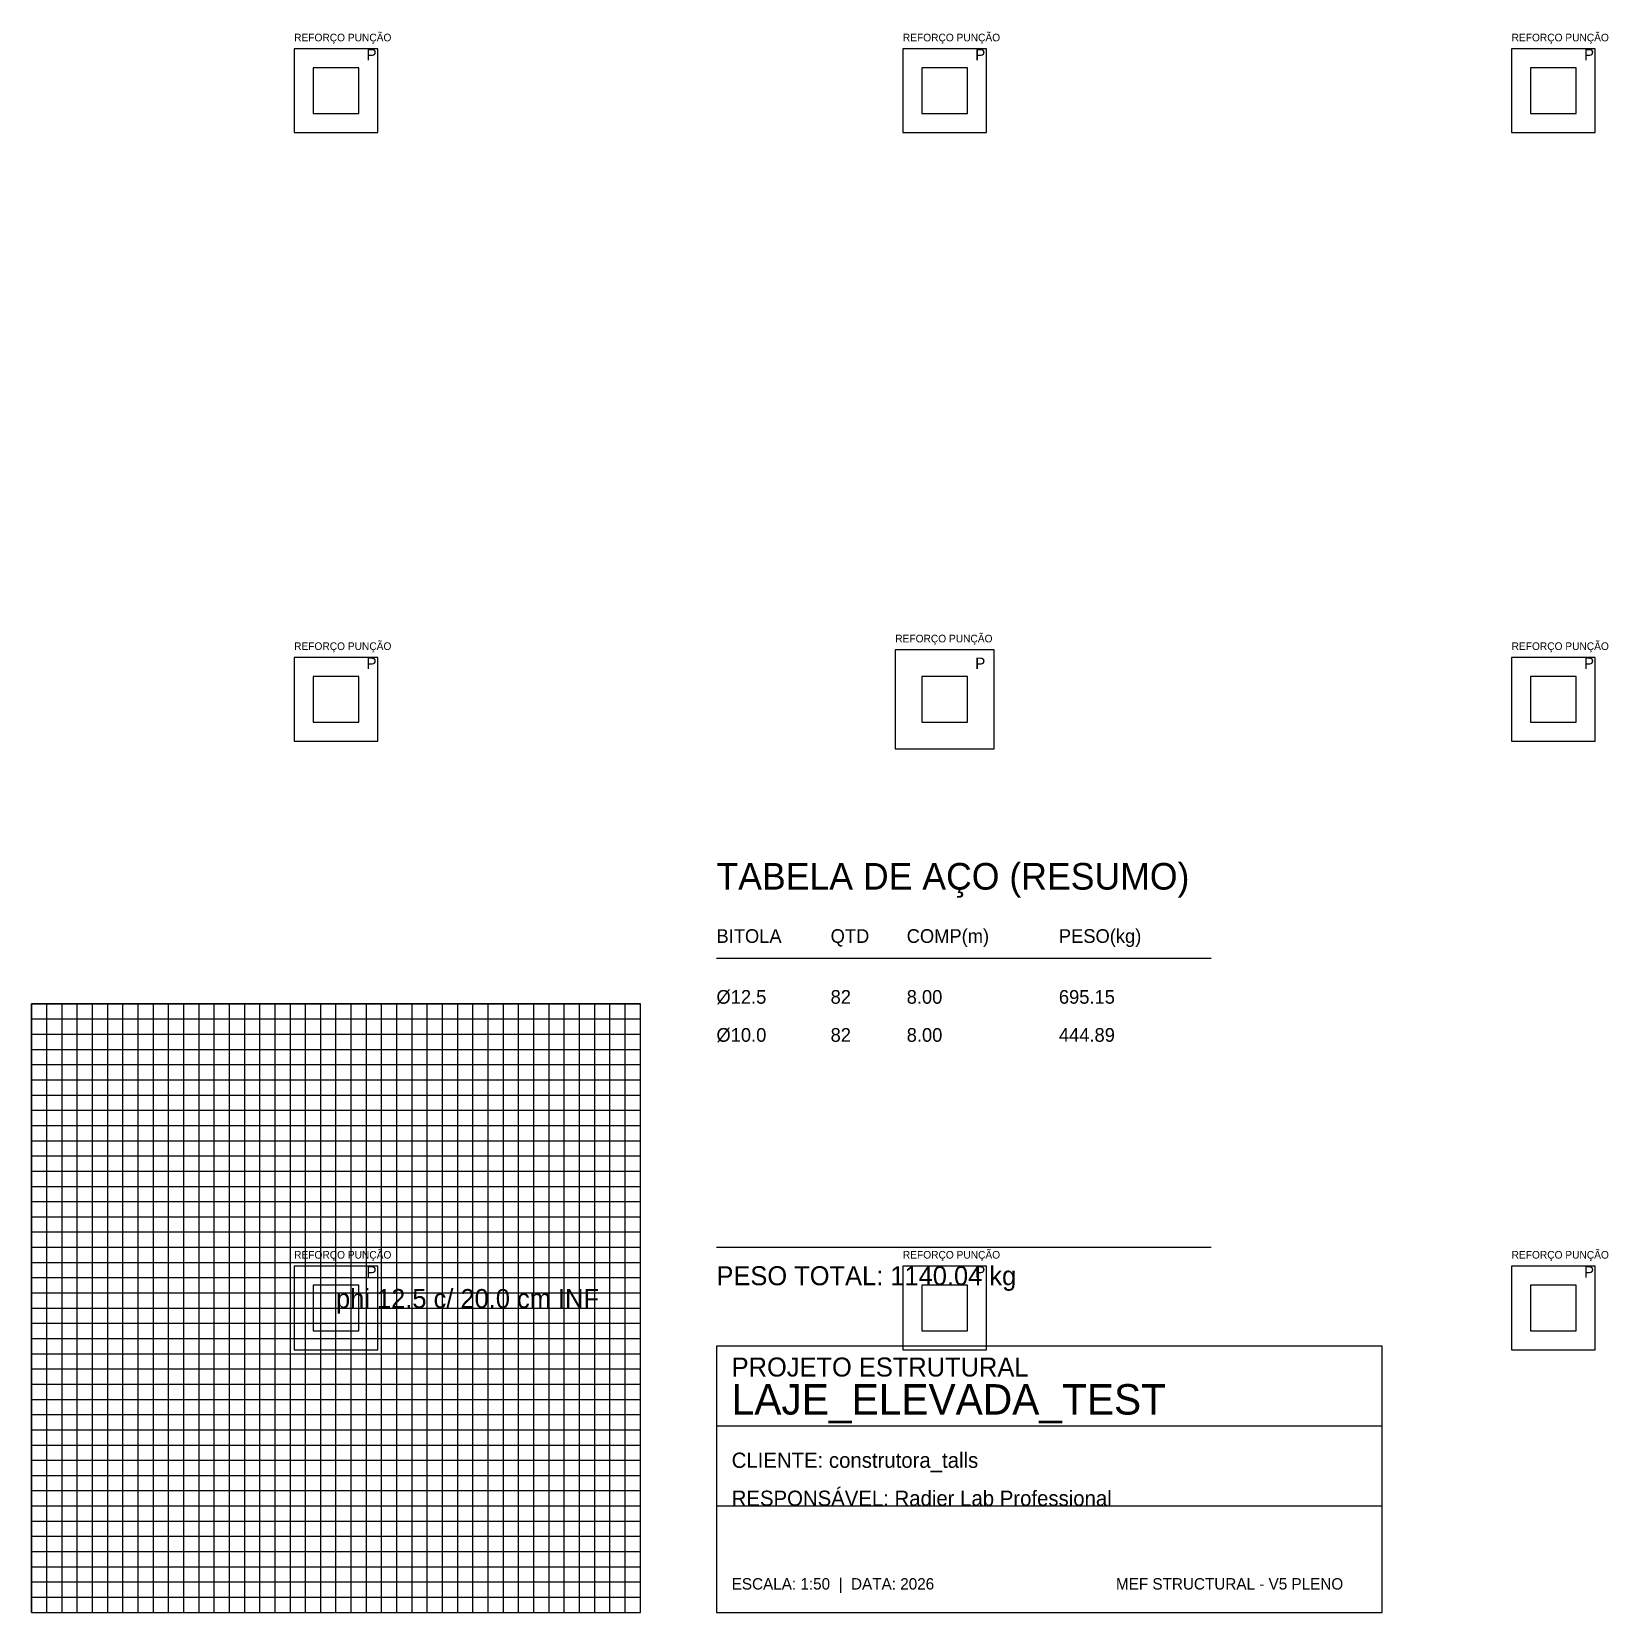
# Model space of a CAD drawing. Header units: metres. Extents: x 0 to 20.7, y 0 to 20.8.
import ezdxf

# ---------------------------------------------------------------- set-up
doc = ezdxf.new("R2010")
doc.units = ezdxf.units.M
for name, color, linetype in [('ARM_INF', 1, 'Continuous'), ('ARM_PUNCAO', 6, 'Continuous'), ('GEOMETRIA', 7, 'Continuous'), ('PILOTIS', 3, 'Continuous'), ('TEXTO', 2, 'Continuous')]:
    doc.layers.add(name, color=color, linetype=linetype)

msp = doc.modelspace()

# ---------------------------------------------------------------- linework, layer by layer
at = {"layer": 'ARM_INF'}
for p, q in [((0, 8), (8, 8)), ((0, 0), (0, 8)), ((0.2, 0), (0.2, 8)), ((0.4, 0), (0.4, 8)), ((0.6, 0), (0.6, 8)), ((0.8, 0), (0.8, 8)), ((1, 0), (1, 8)), ((1.2, 0), (1.2, 8)), ((1.4, 0), (1.4, 8)), ((1.6, 0), (1.6, 8)), ((1.8, 0), (1.8, 8)), ((2, 0), (2, 8)), ((2.2, 0), (2.2, 8)), ((2.4, 0), (2.4, 8)), ((2.6, 0), (2.6, 8)), ((2.8, 0), (2.8, 8)), ((3, 0), (3, 8)), ((3.2, 0), (3.2, 8)), ((3.4, 0), (3.4, 8)), ((3.6, 0), (3.6, 8)), ((3.8, 0), (3.8, 8)), ((4, 0), (4, 8)), ((4.2, 0), (4.2, 8)), ((4.4, 0), (4.4, 8)), ((4.6, 0), (4.6, 8)), ((4.8, 0), (4.8, 8)), ((5, 0), (5, 8)), ((5.2, 0), (5.2, 8)), ((5.4, 0), (5.4, 8)), ((5.6, 0), (5.6, 8)), ((5.8, 0), (5.8, 8)), ((6, 0), (6, 8)), ((6.2, 0), (6.2, 8)), ((6.4, 0), (6.4, 8)), ((6.6, 0), (6.6, 8)), ((6.8, 0), (6.8, 8)), ((7, 0), (7, 8)), ((7.2, 0), (7.2, 8)), ((7.4, 0), (7.4, 8)), ((7.6, 0), (7.6, 8)), ((7.8, 0), (7.8, 8)), ((8, 0), (8, 8)), ((0, 7.8), (8, 7.8)), ((0, 7.6), (8, 7.6)), ((0, 7.4), (8, 7.4)), ((0, 7.2), (8, 7.2)), ((0, 7), (8, 7)), ((0, 6.8), (8, 6.8)), ((0, 6.6), (8, 6.6)), ((0, 6.4), (8, 6.4)), ((0, 6.2), (8, 6.2)), ((0, 6), (8, 6)), ((0, 5.8), (8, 5.8)), ((0, 5.6), (8, 5.6)), ((0, 5.4), (8, 5.4)), ((0, 5.2), (8, 5.2)), ((0, 5), (8, 5)), ((0, 4.8), (8, 4.8)), ((0, 4.6), (8, 4.6)), ((0, 4.4), (8, 4.4)), ((0, 4.2), (8, 4.2)), ((0, 4), (8, 4)), ((0, 3.8), (8, 3.8)), ((0, 3.6), (8, 3.6)), ((0, 3.4), (8, 3.4)), ((0, 3.2), (8, 3.2)), ((0, 3), (8, 3)), ((0, 2.8), (8, 2.8)), ((0, 2.6), (8, 2.6)), ((0, 2.4), (8, 2.4)), ((0, 2.2), (8, 2.2)), ((0, 2), (8, 2)), ((0, 1.8), (8, 1.8)), ((0, 1.6), (8, 1.6)), ((0, 1.4), (8, 1.4)), ((0, 1.2), (8, 1.2)), ((0, 1), (8, 1)), ((0, 0.8), (8, 0.8)), ((0, 0.6), (8, 0.6)), ((0, 0.4), (8, 0.4)), ((0, 0.2), (8, 0.2)), ((0, 0), (8, 0))]:
    msp.add_line(p, q, dxfattribs=at)
at = {"layer": 'ARM_PUNCAO'}
for points in [[(3.45, 19.45), (4.55, 19.45), (4.55, 20.55), (3.45, 20.55), (3.45, 19.45)], [(11.45, 19.45), (12.55, 19.45), (12.55, 20.55), (11.45, 20.55), (11.45, 19.45)], [(19.45, 19.45), (20.55, 19.45), (20.55, 20.55), (19.45, 20.55), (19.45, 19.45)], [(3.45, 11.45), (4.55, 11.45), (4.55, 12.55), (3.45, 12.55), (3.45, 11.45)], [(11.35, 11.35), (12.65, 11.35), (12.65, 12.65), (11.35, 12.65), (11.35, 11.35)], [(19.45, 11.45), (20.55, 11.45), (20.55, 12.55), (19.45, 12.55), (19.45, 11.45)], [(3.45, 3.45), (4.55, 3.45), (4.55, 4.55), (3.45, 4.55), (3.45, 3.45)], [(11.45, 3.45), (12.55, 3.45), (12.55, 4.55), (11.45, 4.55), (11.45, 3.45)], [(19.45, 3.45), (20.55, 3.45), (20.55, 4.55), (19.45, 4.55), (19.45, 3.45)]]:
    msp.add_lwpolyline(points, dxfattribs=at)
at = {"layer": 'GEOMETRIA'}
for p, q in [((9, 8.6), (15.5, 8.6)), ((9, 4.8), (15.5, 4.8)), ((9, 2.45), (17.75, 2.45)), ((9, 1.4), (17.75, 1.4))]:
    msp.add_line(p, q, dxfattribs=at)
msp.add_lwpolyline([(0, 0), (8, 0), (8, 8), (0, 8), (0, 0)], dxfattribs=at)
at = {"layer": 'GEOMETRIA', "color": 7}
msp.add_lwpolyline([(9, 0), (17.75, 0), (17.75, 3.5), (9, 3.5), (9, 0)], dxfattribs=at)
at = {"layer": 'PILOTIS'}
for points in [[(3.7, 19.7), (4.3, 19.7), (4.3, 20.3), (3.7, 20.3), (3.7, 19.7)], [(11.7, 19.7), (12.3, 19.7), (12.3, 20.3), (11.7, 20.3), (11.7, 19.7)], [(19.7, 19.7), (20.3, 19.7), (20.3, 20.3), (19.7, 20.3), (19.7, 19.7)], [(3.7, 11.7), (4.3, 11.7), (4.3, 12.3), (3.7, 12.3), (3.7, 11.7)], [(11.7, 11.7), (12.3, 11.7), (12.3, 12.3), (11.7, 12.3), (11.7, 11.7)], [(19.7, 11.7), (20.3, 11.7), (20.3, 12.3), (19.7, 12.3), (19.7, 11.7)], [(3.7, 3.7), (4.3, 3.7), (4.3, 4.3), (3.7, 4.3), (3.7, 3.7)], [(11.7, 3.7), (12.3, 3.7), (12.3, 4.3), (11.7, 4.3), (11.7, 3.7)], [(19.7, 3.7), (20.3, 3.7), (20.3, 4.3), (19.7, 4.3), (19.7, 3.7)]]:
    msp.add_lwpolyline(points, dxfattribs=at)

# ---------------------------------------------------------------- texts
at = {"layer": 'TEXTO'}
for s, height, p in [('REFORÇO PUNÇÃO', 0.1, (3.45, 20.65)), ('REFORÇO PUNÇÃO', 0.1, (11.45, 20.65)), ('REFORÇO PUNÇÃO', 0.1, (19.45, 20.65)), ('P', 0.15, (4.4, 20.4)), ('P', 0.15, (12.4, 20.4)), ('P', 0.15, (20.4, 20.4)), ('REFORÇO PUNÇÃO', 0.1, (3.45, 12.65)), ('REFORÇO PUNÇÃO', 0.1, (11.35, 12.75)), ('REFORÇO PUNÇÃO', 0.1, (19.45, 12.65)), ('P', 0.15, (4.4, 12.4)), ('P', 0.15, (12.4, 12.4)), ('P', 0.15, (20.4, 12.4)), ('TABELA DE AÇO (RESUMO)', 0.35, (9, 9.5)), ('BITOLA', 0.18, (9, 8.8)), ('QTD', 0.18, (10.5, 8.8)), ('COMP(m)', 0.18, (11.5, 8.8)), ('PESO(kg)', 0.18, (13.5, 8.8)), ('%%c12.5', 0.18, (9, 8)), ('82', 0.18, (10.5, 8)), ('8.00', 0.18, (11.5, 8)), ('695.15', 0.18, (13.5, 8)), ('%%c10.0', 0.18, (9, 7.5)), ('82', 0.18, (10.5, 7.5)), ('8.00', 0.18, (11.5, 7.5)), ('444.89', 0.18, (13.5, 7.5)), ('REFORÇO PUNÇÃO', 0.1, (3.45, 4.65)), ('REFORÇO PUNÇÃO', 0.1, (11.45, 4.65)), ('REFORÇO PUNÇÃO', 0.1, (19.45, 4.65)), ('P', 0.15, (4.4, 4.4)), ('PESO TOTAL: 1140.04 kg', 0.25, (9, 4.3)), ('P', 0.15, (12.4, 4.4)), ('P', 0.15, (20.4, 4.4)), ('phi 12.5 c/ 20.0 cm INF', 0.25, (4, 4)), ('PROJETO ESTRUTURAL', 0.25, (9.2, 3.1)), ('LAJE_ELEVADA_TEST', 0.4, (9.2, 2.6)), ('CLIENTE: construtora_talls', 0.2, (9.2, 1.9)), ('RESPONSÁVEL: Radier Lab Professional', 0.2, (9.2, 1.4)), ('ESCALA: 1:50  |  DATA: 2026', 0.15, (9.2, 0.3))]:
    msp.add_text(s, height=height, dxfattribs=at).set_placement(p)
at = {"layer": 'TEXTO', "color": 1}
msp.add_text('MEF STRUCTURAL - V5 PLENO', height=0.15, dxfattribs=at).set_placement((14.25, 0.3))

doc.saveas('drawing.dxf')
